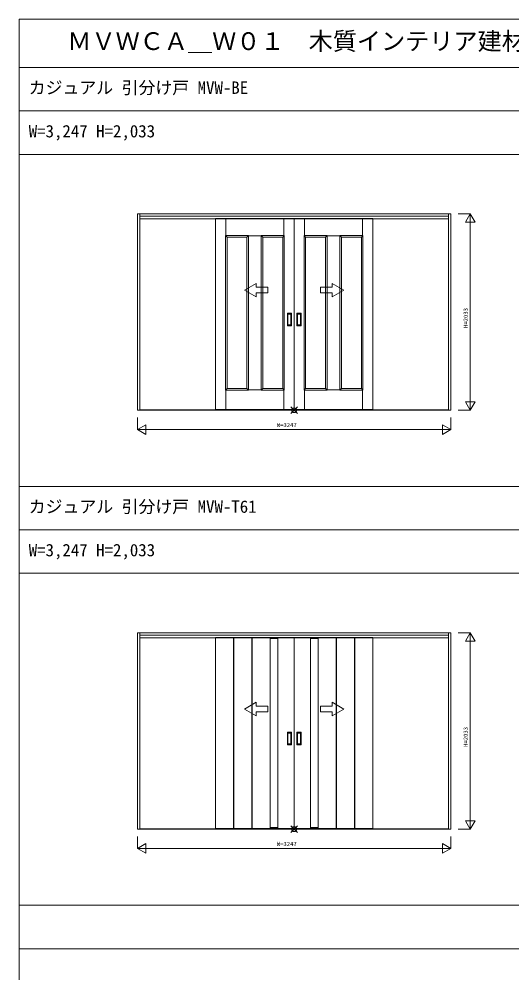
# Model space of a CAD drawing. Units: millimetres, scale not verified. Extents: x -14341 to 14341, y -10000 to 10000.
# Drawn here: x -14341 to -9235, y 130 to 10000 of the extents above; entities that cross this region are included whole.
import ezdxf
from ezdxf.enums import TextEntityAlignment as Align

# ---------------------------------------------------------------- set-up
doc = ezdxf.new("R2010")
doc.units = ezdxf.units.MM
doc.header["$LTSCALE"] = 50
for name, color, linetype, lineweight in [('0-0_0', 7, 'Continuous', 9), ('0-5_YKK_13', 2, 'Continuous', 18), ('0-6_YKK_D', 1, 'Continuous', 18), ('0-7_YSS_K', 4, 'Continuous', 9)]:
    doc.layers.add(name, color=color, linetype=linetype, lineweight=lineweight)
doc.layers.add('0-1_USER1', color=7, linetype='Continuous')
doc.styles.add('ＭＳ ゴシック', font='')
doc.styles.get('ＭＳ ゴシック').set_extended_font_data('MS Gothic')

msp = doc.modelspace()

# ---------------------------------------------------------------- linework, layer by layer
at = {"layer": '0-0_0'}
for p, q in [((-14340.51, -10000), (-14340.51, 10000)), ((-14340.51, 10000), (14340.51, 10000)), ((-14340.51, 9500), (14159.49, 9500)), ((-14340.51, 9050), (14159.49, 9050)), ((-14340.51, 8600), (14159.49, 8600)), ((-14340.51, 5165), (14159.49, 5165)), ((-14340.51, 4715), (14159.49, 4715)), ((-14340.51, 4265), (14159.49, 4265)), ((-14340.51, 830), (14159.49, 830)), ((-14340.51, 380), (14159.49, 380))]:
    msp.add_line(p, q, dxfattribs=at)
at = {"layer": '0-5_YKK_13'}
for p, q in [((-9792.01, 7985.5), (-9667.01, 7985.5)), ((-9717.01, 7898.9), (-9617.01, 7898.9)), ((-9667.01, 7985.5), (-9667.01, 5952.5)), ((-9717.01, 6039.1), (-9617.01, 6039.1)), ((-9792.01, 5952.5), (-9667.01, 5952.5)), ((-9867.01, 5877.5), (-9867.01, 5752.5)), ((-13114.01, 5752.5), (-13027.41, 5802.5)), ((-13114.01, 5752.5), (-13027.41, 5702.5)), ((-13027.41, 5802.5), (-13027.41, 5702.5)), ((-9953.61, 5802.5), (-9867.01, 5752.5)), ((-9792.01, 3650.5), (-9667.01, 3650.5)), ((-9717.01, 3563.9), (-9617.01, 3563.9)), ((-9667.01, 3650.5), (-9667.01, 1617.5)), ((-9717.01, 1704.1), (-9617.01, 1704.1)), ((-9792.01, 1617.5), (-9667.01, 1617.5)), ((-9867.01, 1542.5), (-9867.01, 1417.5)), ((-13114.01, 1417.5), (-13027.41, 1467.5)), ((-13114.01, 1417.5), (-13027.41, 1367.5)), ((-13027.41, 1467.5), (-13027.41, 1367.5)), ((-9953.61, 1467.5), (-9867.01, 1417.5))]:
    msp.add_line(p, q, dxfattribs=at)
for points in [[(-9717.01, 7898.9), (-9667.01, 7985.5), (-9617.01, 7898.9)], [(-9717.01, 6039.1), (-9667.01, 5952.5), (-9617.01, 6039.1)], [(-13114.01, 5877.5), (-13114.01, 5752.5), (-9867.01, 5752.5)], [(-9953.61, 5802.5), (-9953.61, 5702.5), (-9867.01, 5752.5)], [(-9717.01, 3563.9), (-9667.01, 3650.5), (-9617.01, 3563.9)], [(-9717.01, 1704.1), (-9667.01, 1617.5), (-9617.01, 1704.1)], [(-13114.01, 1542.5), (-13114.01, 1417.5), (-9867.01, 1417.5)], [(-9953.61, 1467.5), (-9953.61, 1367.5), (-9867.01, 1417.5)]]:
    msp.add_lwpolyline(points, dxfattribs=at)
at = {"layer": '0-6_YKK_D'}
for p, q in [((-11525.86, 5917.14), (-11455.15, 5987.86)), ((-11525.86, 5987.86), (-11455.15, 5917.14)), ((-11525.86, 1582.14), (-11455.15, 1652.86)), ((-11525.86, 1652.86), (-11455.15, 1582.14))]:
    msp.add_line(p, q, dxfattribs=at)
for centre in [(-11490.51, 5952.5), (-11490.51, 1617.5)]:
    msp.add_circle(centre, 25, dxfattribs=at)
at = {"layer": '0-7_YSS_K'}
for p, q in [((-13090.01, 7985.5), (-13090.01, 5952.5)), ((-13090.01, 7961.5), (-9891.01, 7961.5)), ((-13090.01, 7931.5), (-9891.01, 7931.5)), ((-12304.51, 7935.5), (-12304.51, 5952.5)), ((-11490.51, 7935.5), (-12304.51, 7935.5)), ((-12198.51, 7935.5), (-12198.51, 7761)), ((-11596.51, 7935.5), (-11596.51, 7761)), ((-11490.51, 7935.5), (-10676.51, 7935.5)), ((-11384.51, 7935.5), (-11384.51, 7761)), ((-10782.51, 7935.5), (-10782.51, 7761)), ((-10676.51, 7935.5), (-10676.51, 5952.5)), ((-9891.01, 5952.5), (-9891.01, 7985.5)), ((-12202.01, 7761), (-12202.01, 6160)), ((-12186.01, 7745), (-12202.01, 7761)), ((-11964.01, 7761), (-12202.01, 7761)), ((-12186.01, 7745), (-12186.01, 6176)), ((-11980.01, 7745), (-12186.01, 7745)), ((-11980.01, 7745), (-11964.01, 7761)), ((-11980.01, 7745), (-11980.01, 6176)), ((-11964.01, 7761), (-11964.01, 6160)), ((-11964.01, 7757.5), (-11831.01, 7757.5)), ((-11593.01, 7761), (-11831.01, 7761)), ((-11831.01, 6160), (-11831.01, 7761)), ((-11815.01, 7745), (-11831.01, 7761)), ((-11609.01, 7745), (-11815.01, 7745)), ((-11815.01, 6176), (-11815.01, 7745)), ((-11609.01, 7745), (-11593.01, 7761)), ((-11609.01, 6176), (-11609.01, 7745)), ((-11593.01, 6160), (-11593.01, 7761)), ((-11388.01, 7761), (-11388.01, 6160)), ((-11372.01, 7745), (-11388.01, 7761)), ((-11150.01, 7761), (-11388.01, 7761)), ((-11372.01, 7745), (-11372.01, 6176)), ((-11166.01, 7745), (-11372.01, 7745)), ((-11166.01, 7745), (-11150.01, 7761)), ((-11166.01, 7745), (-11166.01, 6176)), ((-11150.01, 7761), (-11150.01, 6160)), ((-11150.01, 7757.5), (-11017.01, 7757.5)), ((-10779.01, 7761), (-11017.01, 7761)), ((-11017.01, 6160), (-11017.01, 7761)), ((-11001.01, 7745), (-11017.01, 7761)), ((-10795.01, 7745), (-11001.01, 7745)), ((-11001.01, 6176), (-11001.01, 7745)), ((-10795.01, 7745), (-10779.01, 7761)), ((-10795.01, 6176), (-10795.01, 7745)), ((-10779.01, 6160), (-10779.01, 7761)), ((-12004.51, 7195.91), (-11884.51, 7265.19)), ((-11884.51, 7225.91), (-11884.51, 7265.19)), ((-10976.5, 7195.91), (-11096.5, 7265.19)), ((-11096.5, 7225.91), (-11096.5, 7265.19)), ((-12004.51, 7195.91), (-11884.51, 7126.63)), ((-11884.51, 7126.63), (-11884.51, 7165.91)), ((-10976.5, 7195.91), (-11096.5, 7126.63)), ((-11096.5, 7126.63), (-11096.5, 7165.91)), ((-11561.51, 6826.5), (-11561.51, 6954.5)), ((-11560.51, 6955.5), (-11520.51, 6955.5)), ((-11555.51, 6944.5), (-11555.51, 6836.5)), ((-11526.51, 6945.5), (-11554.51, 6945.5)), ((-11525.51, 6836.5), (-11525.51, 6944.5)), ((-11519.51, 6826.5), (-11519.51, 6954.5)), ((-11461.51, 6826.5), (-11461.51, 6954.5)), ((-11420.51, 6955.5), (-11460.51, 6955.5)), ((-11455.51, 6836.5), (-11455.51, 6944.5)), ((-11454.51, 6945.5), (-11426.51, 6945.5)), ((-11425.51, 6944.5), (-11425.51, 6836.5)), ((-11419.51, 6826.5), (-11419.51, 6954.5)), ((-11560.51, 6825.5), (-11520.51, 6825.5)), ((-11554.51, 6835.5), (-11526.51, 6835.5)), ((-11420.51, 6825.5), (-11460.51, 6825.5)), ((-11426.51, 6835.5), (-11454.51, 6835.5)), ((-12186.01, 6176), (-12202.01, 6160)), ((-12202.01, 6160), (-11964.01, 6160)), ((-12198.51, 6160), (-12198.51, 5960.5)), ((-12186.01, 6176), (-11980.01, 6176)), ((-11964.01, 6160), (-11980.01, 6176)), ((-11964.01, 6163.5), (-11831.01, 6163.5)), ((-11815.01, 6176), (-11831.01, 6160)), ((-11831.01, 6160), (-11593.01, 6160)), ((-11815.01, 6176), (-11609.01, 6176)), ((-11609.01, 6176), (-11593.01, 6160)), ((-11596.51, 6160), (-11596.51, 5960.5)), ((-11372.01, 6176), (-11388.01, 6160)), ((-11388.01, 6160), (-11150.01, 6160)), ((-11384.51, 6160), (-11384.51, 5960.5)), ((-11372.01, 6176), (-11166.01, 6176)), ((-11150.01, 6160), (-11166.01, 6176)), ((-11150.01, 6163.5), (-11017.01, 6163.5)), ((-11001.01, 6176), (-11017.01, 6160)), ((-11017.01, 6160), (-10779.01, 6160)), ((-11001.01, 6176), (-10795.01, 6176)), ((-10795.01, 6176), (-10779.01, 6160)), ((-10782.51, 6160), (-10782.51, 5960.5)), ((-9867.01, 5952.5), (-13114.01, 5952.5)), ((-13090.01, 5956.5), (-9891.01, 5956.5)), ((-13090.01, 3650.5), (-13090.01, 1617.5)), ((-13090.01, 3626.5), (-9891.01, 3626.5)), ((-13090.01, 3596.5), (-9891.01, 3596.5)), ((-12304.51, 3600.5), (-12304.51, 1617.5)), ((-11490.51, 3600.5), (-12304.51, 3600.5)), ((-12119.36, 3600.5), (-12119.36, 1625.5)), ((-12116.36, 3600.5), (-12116.36, 1625.5)), ((-11928.66, 1625.5), (-11928.66, 3600.5)), ((-11925.66, 1625.5), (-11925.66, 3600.5)), ((-11740.51, 1625.5), (-11740.51, 3600.5)), ((-11660.51, 3590.5), (-11740.51, 3590.5)), ((-11660.51, 1625.5), (-11660.51, 3600.5)), ((-11490.51, 3600.5), (-10676.51, 3600.5)), ((-11320.51, 1625.5), (-11320.51, 3600.5)), ((-11320.51, 3590.5), (-11240.51, 3590.5)), ((-11240.51, 1625.5), (-11240.51, 3600.5)), ((-11055.36, 1625.5), (-11055.36, 3600.5)), ((-11052.36, 1625.5), (-11052.36, 3600.5)), ((-10864.66, 3600.5), (-10864.66, 1625.5)), ((-10861.66, 3600.5), (-10861.66, 1625.5)), ((-10676.51, 3600.5), (-10676.51, 1617.5)), ((-9891.01, 1617.5), (-9891.01, 3650.5)), ((-12004.51, 2860.91), (-11884.51, 2930.19)), ((-11884.51, 2890.91), (-11884.51, 2930.19)), ((-10976.5, 2860.91), (-11096.5, 2930.19)), ((-11096.5, 2890.91), (-11096.5, 2930.19)), ((-12004.51, 2860.91), (-11884.51, 2791.63)), ((-11884.51, 2791.63), (-11884.51, 2830.91)), ((-10976.5, 2860.91), (-11096.5, 2791.63)), ((-11096.5, 2791.63), (-11096.5, 2830.91)), ((-11561.51, 2491.5), (-11561.51, 2619.5)), ((-11560.51, 2620.5), (-11520.51, 2620.5)), ((-11555.51, 2609.5), (-11555.51, 2501.5)), ((-11526.51, 2610.5), (-11554.51, 2610.5)), ((-11525.51, 2501.5), (-11525.51, 2609.5)), ((-11519.51, 2491.5), (-11519.51, 2619.5)), ((-11461.51, 2491.5), (-11461.51, 2619.5)), ((-11420.51, 2620.5), (-11460.51, 2620.5)), ((-11455.51, 2501.5), (-11455.51, 2609.5)), ((-11454.51, 2610.5), (-11426.51, 2610.5)), ((-11425.51, 2609.5), (-11425.51, 2501.5)), ((-11419.51, 2491.5), (-11419.51, 2619.5)), ((-11560.51, 2490.5), (-11520.51, 2490.5)), ((-11554.51, 2500.5), (-11526.51, 2500.5)), ((-11420.51, 2490.5), (-11460.51, 2490.5)), ((-11426.51, 2500.5), (-11454.51, 2500.5)), ((-9867.01, 1617.5), (-13114.01, 1617.5)), ((-13090.01, 1621.5), (-9891.01, 1621.5)), ((-11660.51, 1635.5), (-11740.51, 1635.5)), ((-11320.51, 1635.5), (-11240.51, 1635.5))]:
    msp.add_line(p, q, dxfattribs=at)
for points in [[(-13114.01, 5952.5), (-9867.01, 5952.5), (-9867.01, 7985.5), (-13114.01, 7985.5)], [(-13114.01, 1617.5), (-9867.01, 1617.5), (-9867.01, 3650.5), (-13114.01, 3650.5)]]:
    msp.add_lwpolyline(points, close=True, dxfattribs=at)
for points in [[(-12304.51, 5960.5), (-11490.51, 5960.5), (-11490.51, 7935.5)], [(-10676.51, 5960.5), (-11490.51, 5960.5), (-11490.51, 7935.5)], [(-11884.51, 7225.91), (-11764.51, 7225.91), (-11764.51, 7165.91), (-11884.51, 7165.91)], [(-11096.5, 7225.91), (-11216.5, 7225.91), (-11216.5, 7165.91), (-11096.5, 7165.91)], [(-12304.51, 1625.5), (-11490.51, 1625.5), (-11490.51, 3600.5)], [(-10676.51, 1625.5), (-11490.51, 1625.5), (-11490.51, 3600.5)], [(-11884.51, 2890.91), (-11764.51, 2890.91), (-11764.51, 2830.91), (-11884.51, 2830.91)], [(-11096.5, 2890.91), (-11216.5, 2890.91), (-11216.5, 2830.91), (-11096.5, 2830.91)]]:
    msp.add_lwpolyline(points, dxfattribs=at)
for centre, start, end in [((-11560.51, 6954.5), 90, 180), ((-11554.51, 6944.5), 90, 180), ((-11526.51, 6944.5), 360, 90), ((-11520.51, 6954.5), 0, 90), ((-11460.51, 6954.5), 90, 180), ((-11454.51, 6944.5), 90, 180), ((-11426.51, 6944.5), 0, 90), ((-11420.51, 6954.5), 0, 90), ((-11560.51, 6826.5), 180, 270), ((-11554.51, 6836.5), 180, 270), ((-11526.51, 6836.5), 270, 360), ((-11520.51, 6826.5), 270, 0), ((-11460.51, 6826.5), 180, 270), ((-11454.51, 6836.5), 180, 270), ((-11426.51, 6836.5), 270, 0), ((-11420.51, 6826.5), 270, 0), ((-11560.51, 2619.5), 90, 180), ((-11554.51, 2609.5), 90, 180), ((-11526.51, 2609.5), 360, 90), ((-11520.51, 2619.5), 0, 90), ((-11460.51, 2619.5), 90, 180), ((-11454.51, 2609.5), 90, 180), ((-11426.51, 2609.5), 0, 90), ((-11420.51, 2619.5), 0, 90), ((-11560.51, 2491.5), 180, 270), ((-11554.51, 2501.5), 180, 270), ((-11526.51, 2501.5), 270, 360), ((-11520.51, 2491.5), 270, 0), ((-11460.51, 2491.5), 180, 270), ((-11454.51, 2501.5), 180, 270), ((-11426.51, 2501.5), 270, 0), ((-11420.51, 2491.5), 270, 0)]:
    msp.add_arc(centre, 1, start, end, dxfattribs=at)

# ---------------------------------------------------------------- texts
at = {"layer": '0-1_USER1', "style": 'ＭＳ ゴシック'}
for s, height, p in [('ＭＶＷＣＡ＿Ｗ０１  木質インテリア建材  ラフォレスタ  室内引戸  ラウンドレール  カジュアル\u3000引分け戸  呼称幅３２４', 183.3, (-13840.51, 9625)), ('カジュアル 引分け戸 MVW-BE', 128.3, (-14240.51, 9187.5)), ('W=3,247 H=2,033', 128.3, (-14240.51, 8737.5)), ('カジュアル 引分け戸 MVW-T61', 128.3, (-14240.51, 4852.5)), ('W=3,247 H=2,033', 128.3, (-14240.51, 4402.5))]:
    msp.add_text(s, height=height, dxfattribs=at).set_placement(p, align=Align.BOTTOM_LEFT)
at = {"layer": '0-5_YKK_13', "style": 'ＭＳ ゴシック'}
for p in [(-9679.01, 6804), (-9679.01, 2469)]:
    msp.add_text('H=2033', height=43.99, rotation=90, dxfattribs=at).set_placement(p, align=Align.BOTTOM_LEFT)
for p in [(-11670.51, 5764.5), (-11670.51, 1429.5)]:
    msp.add_text('W=3247', height=43.99, dxfattribs=at).set_placement(p, align=Align.BOTTOM_LEFT)

doc.saveas('drawing.dxf')
